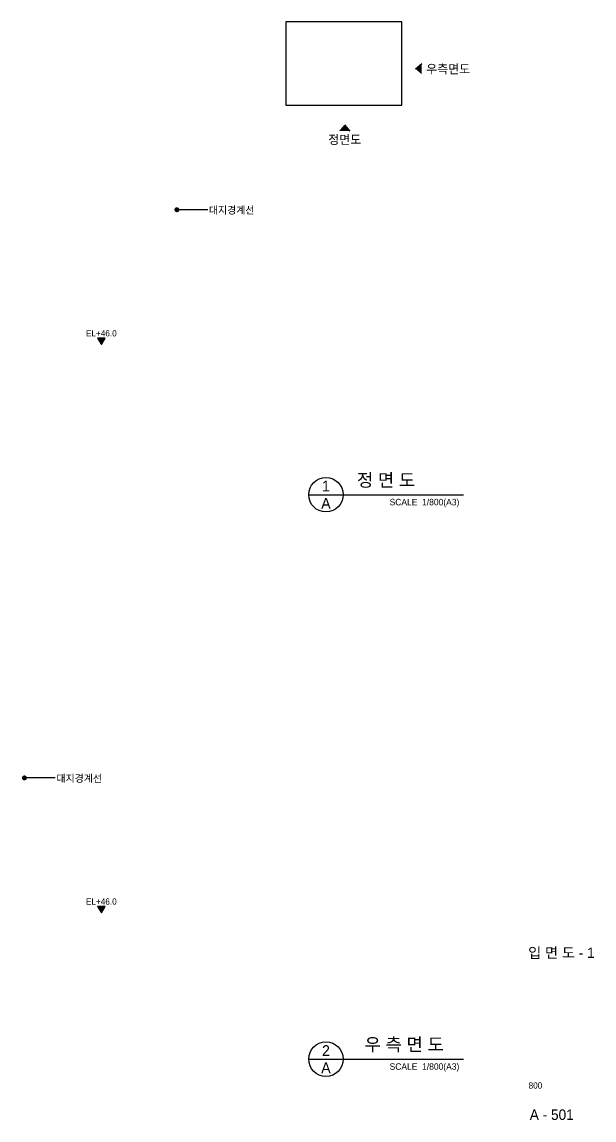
# Model space of a CAD drawing. Header units: millimetres. Extents: x -3116312 to -2472758, y -5198005 to -4982383.
# Drawn here: x -2918432 to -2808754, y -5198005 to -4987357 of the extents above; entities that cross this region are included whole.
import ezdxf
from ezdxf.enums import TextEntityAlignment as Align

# ---------------------------------------------------------------- set-up
doc = ezdxf.new("R2010")
doc.units = ezdxf.units.MM
for name, color, linetype in [('$ZCDB_AUDIT_GENERATED_600D14', 7, 'Continuous'), ('$ZCDB_AUDIT_GENERATED_600D15', 7, 'Continuous'), ('4A.TEC FORM-TEXT', 3, 'Continuous'), ('4A.TEC TEXT 2', 3, 'Continuous'), ('4A.TEC 심볼', 7, 'Continuous'), ('SYM1', 7, 'Continuous'), ('TEXT', 3, 'Continuous'), ('㈜SE&C TEXT 1', 3, 'Continuous'), ('㈜SE&C 벽체 3', 4, 'Continuous'), ('㈜SE&C 심볼', 7, 'Continuous')]:
    doc.layers.add(name, color=color, linetype=linetype)
doc.layers.add('DEFPOINT', color=135, linetype='Continuous', plot=False)
doc.styles.add('돋움', font='')
doc.styles.get('돋움').set_extended_font_data('돋움')

msp = doc.modelspace()

# ---------------------------------------------------------------- hatches: boundary and pattern name
at = {"layer": 'SYM1'}
h = msp.add_hatch(color=256, dxfattribs=at)
h.dxf.hatch_style = 1
h.paths.add_polyline_path([(-2841787.43, -4995333.33), (-2842996.57, -4996360.08), (-2841787.43, -4997386.84)])
h = msp.add_hatch(color=256, dxfattribs=at)
h.dxf.hatch_style = 1
h.paths.add_polyline_path([(-2855588.51, -5008279.67), (-2856615.26, -5007070.53), (-2857642.02, -5008279.67)])
at = {"layer": '㈜SE&C 심볼'}
for points in [[(-2903215.79, -5049254.36), (-2902498.72, -5048012.36), (-2903932.86, -5048012.36)], [(-2903215.79, -5158254.36), (-2902498.72, -5157012.36), (-2903932.86, -5157012.36)]]:
    msp.add_hatch(color=256, dxfattribs=at).paths.add_polyline_path(points)

# ---------------------------------------------------------------- linework, layer by layer
at = {"layer": '$ZCDB_AUDIT_GENERATED_600D15', "color": 1, "const_width": 474.41, "elevation": 11249.76}
for points in [[(-2888731.97, -5023139.73, -1), (-2888731.97, -5023614.15, -1)], [(-2917957.67, -5132139.73, -1), (-2917957.67, -5132614.15, -1)]]:
    msp.add_lwpolyline(points, format="xyb", close=True, dxfattribs=at)
at = {"layer": '$ZCDB_AUDIT_GENERATED_600D15', "color": 1, "elevation": 11249.76}
for points in [[(-2882827.13, -5023376.94), (-2888731.97, -5023376.94)], [(-2912052.84, -5132376.94), (-2917957.67, -5132376.94)]]:
    msp.add_lwpolyline(points, dxfattribs=at)
at = {"layer": '4A.TEC 심볼'}
for p, q in [((-2863462.23, -5078042.34, 11249.76), (-2833801.09, -5078042.34, 11249.76)), ((-2863462.23, -5186322.48, 11249.76), (-2833801.09, -5186322.48, 11249.76))]:
    msp.add_line(p, q, dxfattribs=at)
for centre in [(-2860150.23, -5078042.34, 11249.76), (-2860150.23, -5186322.48, 11249.76)]:
    msp.add_circle(centre, 3312, dxfattribs=at)
at = {"layer": 'DEFPOINT', "elevation": 11249.76}
msp.add_lwpolyline([(-2845629.85, -4987356.75), (-2867863.85, -4987356.75), (-2867863.85, -5003311), (-2845629.85, -5003311)], close=True, dxfattribs=at)
at = {"layer": 'SYM1'}
for p, q in [((-2842996.57, -4996360.08, 22499.53), (-2841787.43, -4995333.33, 22499.53)), ((-2856615.26, -5007070.53, 11249.76), (-2855588.51, -5008279.67, 11249.76))]:
    msp.add_line(p, q, dxfattribs=at)
at = {"layer": '㈜SE&C 벽체 3', "color": 252, "elevation": 11249.76}
for points in [[(-2903215.79, -5049254.36), (-2902498.72, -5048012.36), (-2903932.86, -5048012.36), (-2903215.79, -5049254.36)], [(-2903215.79, -5158254.36), (-2902498.72, -5157012.36), (-2903932.86, -5157012.36), (-2903215.79, -5158254.36)]]:
    msp.add_lwpolyline(points, close=True, dxfattribs=at)

# ---------------------------------------------------------------- texts
at = {"layer": '$ZCDB_AUDIT_GENERATED_600D14', "style": '돋움'}
for p in [(-2882582.91, -5023467.17, 11249.76), (-2911808.62, -5132467.17, 11249.76)]:
    msp.add_text('대지경계선', height=1388.889, dxfattribs=at).set_placement(p, align=Align.MIDDLE_LEFT)
at = {"layer": '4A.TEC FORM-TEXT', "style": '돋움'}
msp.add_text('A - 501', height=2000, dxfattribs=at).set_placement((-2816854.77, -5197976.36, 11249.76), align=Align.CENTER)
at = {"layer": '4A.TEC TEXT 2', "color": 3, "style": '돋움'}
for s, p in [('정 면 도', (-2854207.1, -5077214.34, 11249.76)), ('우 측 면 도', (-2852744.7, -5185494.48, 11249.76))]:
    msp.add_text(s, height=2484, dxfattribs=at).set_placement(p, align=Align.BOTTOM_LEFT)
for s, p in [('1', (-2860150.23, -5076386.34, 11249.76)), ('A', (-2860150.23, -5079698.34, 11249.76)), ('2', (-2860150.23, -5184666.48, 11249.76)), ('A', (-2860150.23, -5187978.48, 11249.76))]:
    msp.add_text(s, height=2070, dxfattribs=at).set_placement(p, align=Align.MIDDLE)
for p in [(-2834578.71, -5080455.46, 11249.76), (-2834578.71, -5188735.59, 11249.76)]:
    msp.add_text('SCALE  1/800(A3)', height=1242, dxfattribs=at).set_placement(p, align=Align.BOTTOM_RIGHT)
at = {"layer": '4A.TEC TEXT 2', "style": '돋움'}
for s, height, p in [('입 면 도 - 1', 2000, (-2815007.67, -5166907.86, 11249.76)), ('800', 1200, (-2819990.65, -5191976.46, 11249.76))]:
    msp.add_text(s, height=height, dxfattribs=at).set_placement(p, align=Align.CENTER)
at = {"layer": 'TEXT', "style": '돋움'}
msp.add_text('우측면도', height=1680, rotation=360, dxfattribs=at).set_placement((-2836713.68, -4996360.08, 22499.53), align=Align.MIDDLE)
msp.add_text('정면도', height=1680, dxfattribs=at).set_placement((-2856549.05, -5009897.24, 11249.76), align=Align.MIDDLE)
at = {"layer": '㈜SE&C TEXT 1', "style": '돋움'}
for p in [(-2903215.79, -5047683.59, 11249.76), (-2903215.79, -5156683.58, 11249.76)]:
    msp.add_text('EL+46.0', height=1199.489, dxfattribs=at).set_placement(p, align=Align.CENTER)

doc.saveas('drawing.dxf')
